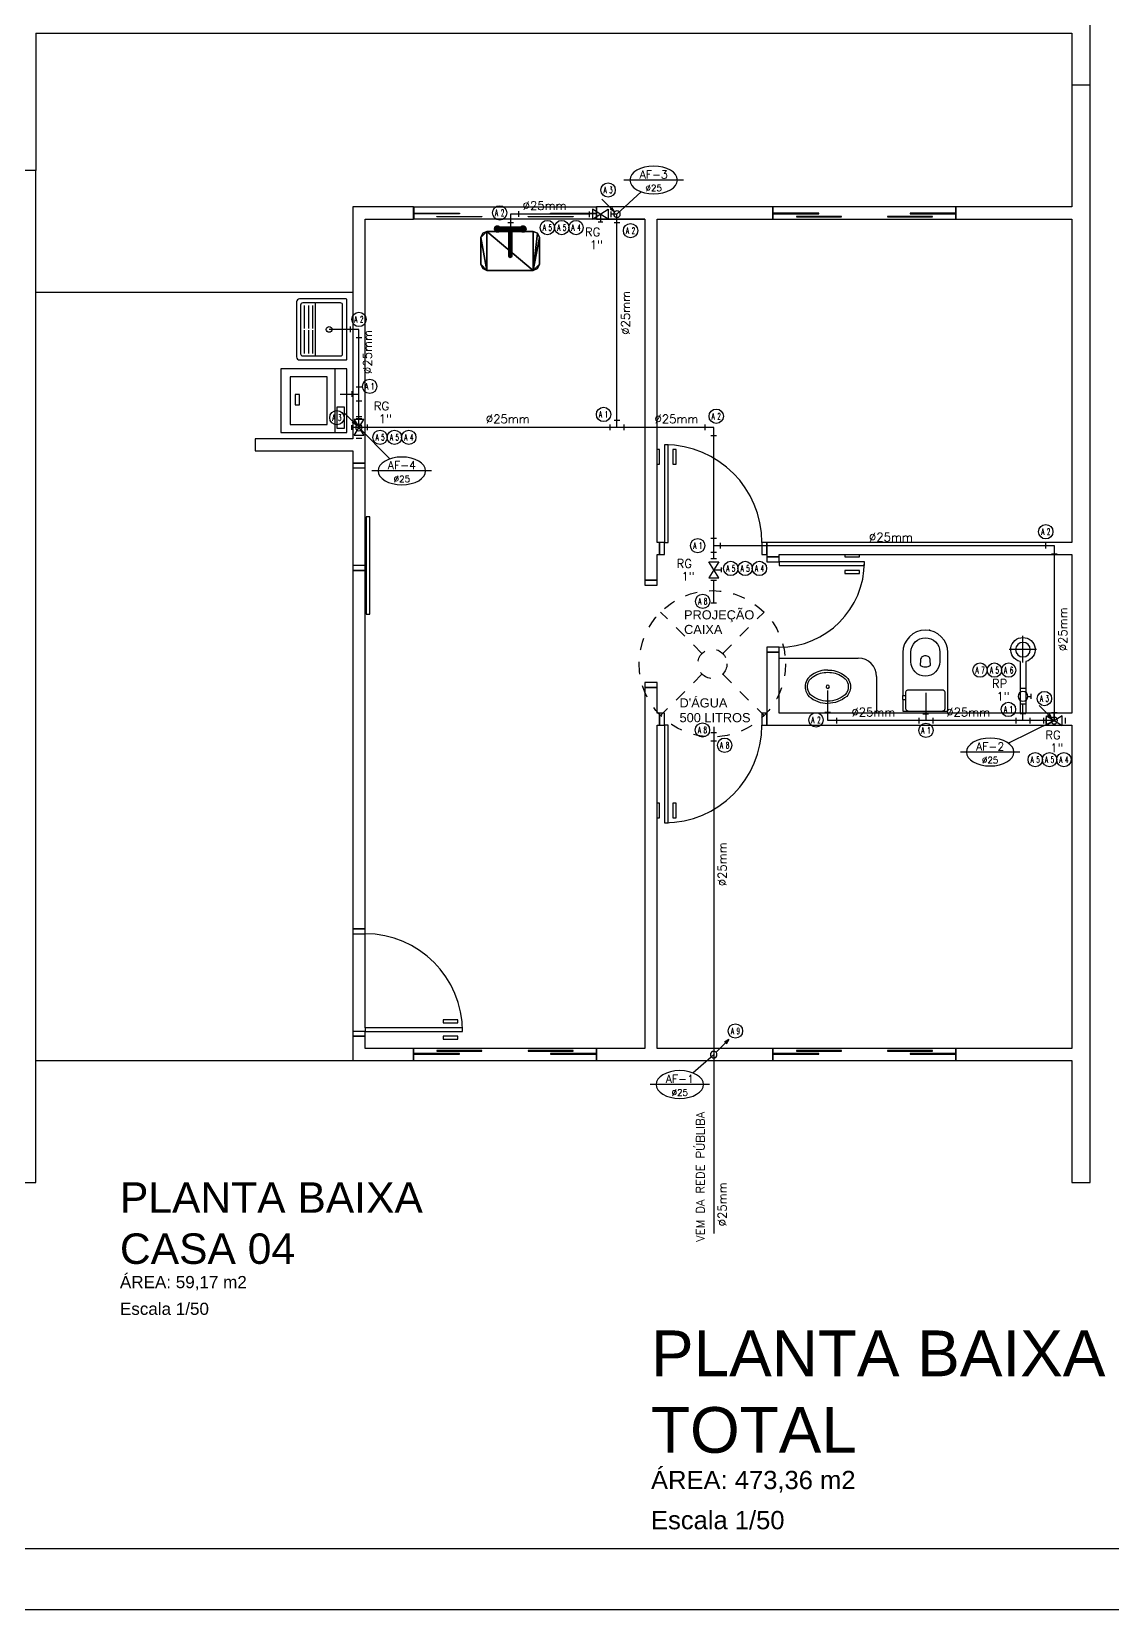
# Model space of a CAD drawing. Header units: metres. Extents: x 49 to 320, y -91 to 27.
# Drawn here: x 219.92 to 228.78, y -40.83 to -27.89 of the extents above; entities that cross this region are included whole.
import ezdxf
from ezdxf.enums import TextEntityAlignment as Align

# ---------------------------------------------------------------- set-up
doc = ezdxf.new("R2010")
doc.units = ezdxf.units.M
doc.header["$LTSCALE"] = 0.2
doc.linetypes.add('AF', pattern=[200, 100, 100])
doc.linetypes.add('DASHED', pattern=[0.75, 0.5, -0.25])
for name, color, linetype in [('ARQ-___-___-VST', 9, 'Continuous'), ('ARQ-COB-PRJ', 4, 'DASHED'), ('ARQ-EQP', 24, 'Continuous'), ('ARQ-EQP-___-INT', 7, 'Continuous'), ('CONEXAO_AG_FRIA', 6, 'Continuous'), ('Diametro', 1, 'Continuous'), ('LEGENDA_ID', 5, 'Continuous'), ('LEGENDA_ID_L', 5, 'Continuous'), ('Prumadas_L', 1, 'Continuous'), ('Prumadas_Q', 3, 'Continuous'), ('Prumadas_T', 3, 'Continuous'), ('TUBOS_AG_FRIA', 4, 'Continuous')]:
    doc.layers.add(name, color=color, linetype=linetype)
doc.styles.add('REGUA200', font='arial.ttf')
doc.styles.add('REGUA60', font='arial.ttf')
doc.styles.add('REGUA80', font='arial.ttf')
doc.styles.add('ROMANS', font='romans', dxfattribs={"height": 6})

# ---------------------------------------------------------------- blocks, each defined once
blk = doc.blocks.new('Titul1')
at = {"color": 6, "style": 'REGUA200', "width": 1.4}
blk.add_attdef('TITULO', (0, 0), '', height=5, dxfattribs=at)
at = {"color": 0, "style": 'REGUA80', "width": 1.4}
blk.add_attdef('ESCALA', (0, -3.98), '', height=2, dxfattribs=at)
blk = doc.blocks.new('_resf500p')
for p, q in [((-8.5, 8.5), (-42.4, 42.4)), ((8.5, 8.5), (42.4, 42.4)), ((-8.5, -8.5), (-42.4, -42.4)), ((8.5, -8.5), (42.4, -42.4))]:
    blk.add_line(p, q)
for radius in [60, 12]:
    blk.add_circle((0, 0), radius)
blk = doc.blocks.new('MCCUB1_3')
at = {"color": 254}
mesh = blk.add_polyface(dxfattribs=at)
corners = [(-24, -37, 70), (-22.5, -40.5, 70), (-19, -42, 70), (-24, -15, 70), (-22.5, -11.5, 70), (-19, -10, 70), (19, -10, 70), (19, -42, 70), (24, -15, 70), (24, -37, 70), (22.5, -40.5, 70), (22.5, -11.5, 70), (-24, -37, 85), (-22.5, -40.5, 85), (-19, -42, 85), (19, -42, 85), (22.5, -40.5, 85), (24, -37, 85), (24, -15, 85), (22.5, -11.5, 85), (19, -10, 85), (-19, -10, 85), (-22.5, -11.5, 85), (-24, -15, 85)]
mesh.append_faces([[corners[k] for k in face] for face in [(9, 7, 10), (6, 8, 11)]], dxfattribs={"vtx0": -1, "color": 254})
mesh.append_faces([[corners[k] for k in face] for face in [(0, 2, 3), (3, 2, 4), (4, 2, 5), (5, 2, 6), (8, 7, 9)]], dxfattribs={"vtx0": -1, "vtx1": -1, "color": 254})
mesh.append_faces([[corners[k] for k in face] for face in [(6, 7, 8)]], dxfattribs={"vtx0": -1, "vtx1": -1, "vtx2": -1, "color": 254})
mesh.append_faces([[corners[k] for k in face] for face in [(6, 2, 7)]], dxfattribs={"vtx0": -1, "vtx2": -1, "color": 254})
mesh.append_faces([[corners[k] for k in face] for face in [(12, 13, 0), (13, 14, 1), (14, 15, 2), (15, 16, 7), (16, 17, 10), (17, 18, 9), (18, 19, 8), (19, 20, 11), (20, 21, 6), (21, 22, 5), (22, 23, 4), (23, 12, 3)]], dxfattribs={"vtx1": -1, "color": 254})
mesh.append_faces([[corners[k] for k in face] for face in [(0, 1, 2), (13, 1, 0), (14, 2, 1), (15, 7, 2), (16, 10, 7), (17, 9, 10), (18, 8, 9), (19, 11, 8), (20, 6, 11), (21, 5, 6), (22, 4, 5), (23, 3, 4), (12, 0, 3)]], dxfattribs={"vtx2": -1, "color": 254})
mesh = blk.add_polyface(dxfattribs=at)
corners = [(-1.4, -30.5, 100.3), (-1.4, -30.5, 95.5), (-0.1, -31.3, 95.5), (-0.1, -31.3, 100.6), (-1.4, -29, 99.7), (-1.4, -29, 95.5), (-0.1, -28.3, 99.4), (-0.1, -28.3, 95.5), (1.2, -29, 99.7), (1.2, -29, 95.5), (1.2, -30.5, 100.3), (1.2, -30.5, 95.5), (-1.4, -27.2, 103.6), (-0.1, -27.5, 104.3), (-1.4, -26.6, 102.1), (-0.1, -26.3, 101.3), (1.2, -26.6, 102.1), (1.2, -27.2, 103.6), (-1.4, -10.6, 103.6), (-0.1, -10.3, 104.3), (-1.4, -11.2, 102.1), (-0.1, -11.5, 101.3), (1.2, -11.2, 102.1), (1.2, -10.6, 103.6), (-1.4, -7.6, 100.5), (-0.1, -7, 101), (-1.4, -8.6, 99.5), (-0.1, -9.2, 98.9), (1.2, -8.6, 99.5), (1.2, -7.6, 100.5), (-12.1, -6.6, 100), (-12.1, -7.3, 101.3), (11.9, -7.3, 101.3), (11.9, -6.6, 100), (-12.1, -7.4, 98.7), (11.9, -7.4, 98.7), (-12.1, -8.9, 98.7), (11.9, -8.9, 98.7), (-12.1, -9.6, 100), (11.9, -9.6, 100), (-12.1, -8.8, 101.3), (11.9, -8.8, 101.3), (12.5, -6.6, 106.9), (11.2, -5.7, 106.9), (9.7, -5.7, 106.9), (8.4, -6.6, 106.9), (7.9, -8.1, 106.9), (8.4, -9.6, 106.9), (9.6, -10.5, 106.9), (12.4, -9.6, 106.9), (11.2, -10.5, 106.9), (12.9, -8.1, 106.9), (12.5, -6.6, 101.9), (11.2, -5.7, 101.9), (9.7, -5.7, 101.9), (8.4, -6.6, 101.9), (7.9, -8.1, 101.9), (8.4, -9.6, 101.9), (9.6, -10.5, 101.9), (11.2, -10.5, 101.9), (12.4, -9.6, 101.9), (12.9, -8.1, 101.9), (-8.1, -8.1, 101.9), (-8.5, -6.6, 101.9), (-8.5, -6.6, 106.9), (-8.1, -8.1, 106.9), (-8.6, -9.6, 101.9), (-8.6, -9.6, 106.9), (-9.8, -10.5, 101.9), (-9.8, -10.5, 106.9), (-11.4, -10.5, 101.9), (-11.4, -10.5, 106.9), (-12.6, -9.6, 101.9), (-12.6, -9.6, 106.9), (-13.1, -8.1, 101.9), (-13.1, -8.1, 106.9), (-12.6, -6.6, 101.9), (-12.6, -6.6, 106.9), (-11.3, -5.7, 101.9), (-11.3, -5.7, 106.9), (-9.8, -5.7, 101.9), (-9.8, -5.7, 106.9)]
mesh.append_faces([[corners[k] for k in face] for face in [(30, 31, 32, 33), (34, 30, 33, 35), (36, 34, 35, 37), (38, 36, 37, 39), (40, 38, 39, 41), (31, 40, 41, 32), (52, 53, 43, 42), (53, 54, 44, 43), (54, 55, 45, 44), (55, 56, 46, 45), (56, 57, 47, 46), (57, 58, 48, 47), (58, 59, 50, 48), (59, 60, 49, 50), (60, 61, 51, 49), (61, 52, 42, 51), (62, 63, 64, 65), (66, 62, 65, 67), (68, 66, 67, 69), (70, 68, 69, 71), (72, 70, 71, 73), (74, 72, 73, 75), (76, 74, 75, 77), (78, 76, 77, 79), (80, 78, 79, 81), (63, 80, 81, 64)]], dxfattribs={"color": 254})
mesh.append_faces([[corners[k] for k in face] for face in [(32, 37, 35, 33), (49, 48, 50), (42, 49, 51), (64, 67, 65), (67, 71, 69)]], dxfattribs={"vtx0": -1, "color": 254})
mesh.append_faces([[corners[k] for k in face] for face in [(32, 39, 37), (42, 44, 45), (42, 45, 46), (42, 46, 47), (42, 47, 48), (64, 73, 71), (64, 75, 73), (64, 77, 75), (64, 79, 77)]], dxfattribs={"vtx0": -1, "vtx2": -1, "color": 254})
mesh.append_faces([[corners[k] for k in face] for face in [(24, 18, 19, 25), (26, 20, 18, 24), (27, 21, 20, 26), (28, 22, 21, 27), (29, 23, 22, 28), (25, 19, 23, 29)]], dxfattribs={"vtx1": -1, "color": 254})
mesh.append_faces([[corners[k] for k in face] for face in [(36, 38, 31)]], dxfattribs={"vtx1": -1, "vtx2": -1, "color": 254})
mesh.append_faces([[corners[k] for k in face] for face in [(12, 0, 3, 13), (14, 4, 0, 12), (15, 6, 4, 14), (16, 8, 6, 15), (17, 10, 8, 16), (13, 3, 10, 17), (18, 12, 13, 19), (20, 14, 12, 18), (21, 15, 14, 20), (22, 16, 15, 21), (23, 17, 16, 22), (19, 13, 17, 23)]], dxfattribs={"vtx1": -1, "vtx3": -1, "color": 254})
mesh.append_faces([[corners[k] for k in face] for face in [(32, 41, 39), (30, 34, 36, 31), (38, 40, 31), (42, 43, 44), (64, 81, 79)]], dxfattribs={"vtx2": -1, "color": 254})
mesh.append_faces([[corners[k] for k in face] for face in [(0, 1, 2, 3), (4, 5, 1, 0), (6, 7, 5, 4), (8, 9, 7, 6), (10, 11, 9, 8), (3, 2, 11, 10)]], dxfattribs={"vtx3": -1, "color": 254})
blk = doc.blocks.new('EQLAV1_2')
at = {"color": 0}
blk.add_lwpolyline([(30.8, -10), (-30.8, -10), (-30.8, -73.5), (30.8, -73.5)], close=True, dxfattribs=at)
at = {"layer": 'ARQ-EQP-___-INT'}
blk.add_line((30.8, -21.3), (-30.8, -21.3), dxfattribs=at)
for points in [[(6.4, -19.6), (26.4, -19.6), (26.4, -12.1), (6.4, -12.1)], [(22.9, -64.6), (22.9, -28.8), (-23, -28.8), (-23, -64.6)], [(4, -59.7), (4, -55.7), (-6, -55.7), (-6, -59.7)]]:
    blk.add_lwpolyline(points, close=True, dxfattribs=at)
blk = doc.blocks.new('SAT13S_2')
at = {"layer": 'ARQ-EQP', "color": 0, "linetype": 'ByBlock'}
blk.add_lwpolyline([(-26.5, -48.5), (26.5, -48.5, 0.414214), (29.5, -45.5), (29.5, -1, 0.414214), (28.5, 0), (-28.5, 0, 0.414214), (-29.5, -1), (-29.5, -45.5, 0.414214)], format="xyb", close=True, dxfattribs=at)
at = {"layer": 'ARQ-EQP-___-INT'}
for points in [[(25.5, -27.7), (25.5, -6, 0.414214), (23.5, -4), (-23.5, -4, 0.414214), (-25.5, -6), (-25.5, -27.7)], [(-25.5, -27.8), (-25.5, -29.7, 0.414214), (-24.5, -30.6), (-23.2, -30.6), (23.1, -30.6), (24.5, -30.6, 0.414214), (25.5, -29.7), (25.5, -27.8)], [(-25.5, -30.5), (-25.5, -42.5, 0.414214), (-23.5, -44.5)], [(-23.5, -44.5), (23.5, -44.5, 0.414214), (25.5, -42.5), (25.5, -30.5, 0.414214)], [(-23.2, -33), (-0.9, -33, 0.414214)], [(-23.2, -37), (-0.9, -37, 0.414214)], [(-23.2, -41), (-0.9, -41, 0.414214)], [(0.8, -33), (23.1, -33, 0.414214)], [(0.8, -37), (23.1, -37, 0.414214)], [(0.8, -41), (23.1, -41, 0.414214)]]:
    blk.add_lwpolyline(points, format="xyb", dxfattribs=at)
blk.add_circle((0, -17), 2.8, dxfattribs=at)
blk = doc.blocks.new('SAC616S2')
at = {"layer": 'ARQ-EQP', "color": 0, "linetype": 'ByBlock'}
blk.add_lwpolyline([(18.2, -1.5, -0.329256), (18.5, -1.9), (18.5, -49.6, -0.412623), (0, -68, -0.412623), (-18.5, -49.6), (-18.5, -14.5), (-18.9, -14.5), (-18.9, -11), (-18.5, -11), (-18.5, -1.9, -0.329256), (-18.2, -1.5), (-17.3, -1.5), (0, -1.5), (17.3, -1.5)], format="xyb", close=True, dxfattribs=at)
at = {"layer": 'ARQ-EQP-___-INT'}
for p, q in [((-18.5, -11), (-16, -11)), ((-18.5, -14.5), (-16, -14.5))]:
    blk.add_line(p, q, dxfattribs=at)
blk.add_lwpolyline([(-14, -1.5, 0.324141), (-16, -3.5), (-16, -17.5, 0.333333), (-14.5, -19), (0, -19), (14.5, -19, 0.333333), (16, -17.5), (16, -3.5, 0.324141), (14, -1.5, 0.324141)], format="xyb", dxfattribs=at)
for points in [[(0, -61.7, 0.418677), (11.8, -50), (11.8, -42.1, 0.411784), (0, -30.2, 0.411784), (-11.8, -42.1), (-11.8, -50, 0.418677)], [(0, -47, -0.428571), (-4, -43.3), (-4.3, -39.3, -0.16754), (0, -37.8, -0.16754), (4.3, -39.3), (4, -43.3, -0.428571)]]:
    blk.add_lwpolyline(points, format="xyb", close=True, dxfattribs=at)
blk.add_point((3.3, -68), dxfattribs=at)
blk = doc.blocks.new('SACHS__2')
at = {"layer": 'ARQ-EQP', "color": 0, "linetype": 'ByBlock'}
for p, q in [((42.3, 2.4), (0, 2.4)), ((0, 2.4), (0, -2.4)), ((42.3, -2.4), (0, -2.4))]:
    blk.add_line(p, q, dxfattribs=at)
blk.add_arc((52, 0), 10, 193.8865, 166.1135, dxfattribs=at)
at = {"layer": 'ARQ-EQP-___-INT'}
for p, q in [((41.6, 0), (63.2, 0)), ((52, 11.2), (52, -11.2))]:
    blk.add_line(p, q, dxfattribs=at)
blk.add_circle((52, 0), 6, dxfattribs=at)
blk = doc.blocks.new('SAL37S_2')
at = {"layer": 'ARQ-EQP-___-INT'}
for points in [[(0, -10, 0.145827), (-16.8, -14.9, 0.090827), (-22, -19.4, 0.12568), (-24.8, -26.7, 0.221372), (-20.6, -38.8, 0.186059), (0, -46.5, 0.186059)], [(0, -10, -0.145827), (16.8, -14.9, -0.090827), (22, -19.4, -0.12568), (24.8, -26.7, -0.221372), (20.6, -38.8, -0.186059), (0, -46.5, -0.186059)]]:
    blk.add_lwpolyline(points, format="xyb", dxfattribs=at)
blk.add_lwpolyline([(0, -12.5, 0.14623), (-15.5, -17, 0.09047), (-20, -20.9, 0.123903), (-22.4, -27, 0.21906), (-18.9, -37, 0.185248), (0, -44.1, 0.185248), (18.8, -37, 0.21906), (22.3, -27, 0.123903), (20, -20.9, 0.09047), (15.5, -17, 0.14623)], format="xyb", close=True, dxfattribs=at)
blk.add_circle((0, -28.3), 1.8, dxfattribs=at)
blk = doc.blocks.new('*U282', base_point=(503.7, 172.5))
for p, q in [((491.3, 184.8), (494.9, 182.7)), ((491.3, 184.8), (493.4, 181.2)), ((501.7, 174.4), (491.3, 184.8))]:
    blk.add_line(p, q)
blk.add_circle((503.7, 172.5), 2.71)
blk = doc.blocks.new('*U283', base_point=(500.9, 175.2))
for q in [(513.2, 187.6), (504.9, 180.7), (506.4, 179.3)]:
    blk.add_line((502.8, 177.1), q)
blk.add_circle((500.9, 175.2), 2.71)
blk = doc.blocks.new('*U284', base_point=(504.4, 179.3))
for q in [(516.8, 191.7), (508.5, 184.9), (510, 183.4)]:
    blk.add_line((506.4, 181.3), q)
blk.add_circle((504.4, 179.3), 2.71)
blk = doc.blocks.new('*U285', base_point=(506.6, 177.6))
for q in [(518.9, 190), (510.6, 183.1), (512.1, 181.7)]:
    blk.add_line((508.5, 179.5), q)
blk.add_circle((506.6, 177.6), 2.71)
blk = doc.blocks.new('*U286', base_point=(506.6, 177.7))
for p, q in [((510.6, 171.2), (502.5, 184.3)), ((510.6, 184.3), (502.5, 171.2)), ((502.5, 184.3), (510.6, 184.3)), ((508.9, 186.6), (504.2, 186.6)), ((502.5, 171.2), (510.6, 171.2)), ((508.9, 168.9), (504.2, 168.9)), ((506.6, 177.7), (512.8, 177.7))]:
    blk.add_line(p, q)
at = {"linetype": 'Continuous'}
blk.add_line((512.8, 179.7), (512.8, 175.8), dxfattribs=at)
blk = doc.blocks.new('*U287', base_point=(504.6, 179.3))
for p, q in [((495.7, 181.7), (495.7, 177)), ((511.1, 183.4), (498.1, 175.3)), ((498.1, 183.4), (511.1, 175.3)), ((498.1, 175.3), (498.1, 183.4)), ((504.6, 179.3), (504.6, 185.6)), ((511.1, 175.3), (511.1, 183.4)), ((513.5, 181.7), (513.5, 177))]:
    blk.add_line(p, q)
at = {"linetype": 'Continuous'}
blk.add_line((502.7, 185.6), (506.5, 185.6), dxfattribs=at)
blk = doc.blocks.new('*U288', base_point=(503.7, 176.4))
for p, q in [((499.6, 183), (507.7, 169.9)), ((499.6, 169.9), (507.7, 183)), ((507.7, 183), (499.6, 183)), ((501.3, 185.3), (506, 185.3)), ((503.7, 176.4), (497.4, 176.4)), ((507.7, 169.9), (499.6, 169.9)), ((501.3, 167.6), (506, 167.6))]:
    blk.add_line(p, q)
at = {"linetype": 'Continuous'}
blk.add_line((497.4, 174.5), (497.4, 178.3), dxfattribs=at)
blk = doc.blocks.new('*U289', base_point=(501, 175.2))
at = {"linetype": 'Continuous'}
blk.add_line((499.1, 181.5), (502.9, 181.5), dxfattribs=at)
for p, q in [((501, 175.2), (501, 181.5)), ((492.1, 177.5), (492.1, 172.9)), ((507.5, 179.2), (494.4, 171.2)), ((494.4, 179.2), (507.5, 171.2)), ((494.4, 171.2), (494.4, 179.2)), ((507.5, 171.2), (507.5, 179.2)), ((509.8, 177.5), (509.8, 172.9))]:
    blk.add_line(p, q)
blk = doc.blocks.new('*U290', base_point=(501.1, 175.4))
for p, q in [((498.8, 181.8), (503.5, 181.8)), ((497.1, 175.4), (494.3, 175.4)), ((498.8, 169), (503.5, 169))]:
    blk.add_line(p, q)
at = {"linetype": 'Continuous'}
blk.add_line((494.3, 173.3), (494.3, 177.5), dxfattribs=at)
blk.add_circle((501.1, 175.4), 4.03)
blk = doc.blocks.new('*U291', base_point=(502.7, 175.2))
for p, q in [((500.4, 181.9), (505.1, 181.9)), ((495.7, 177.5), (495.7, 172.9))]:
    blk.add_line(p, q)
blk = doc.blocks.new('*U292', base_point=(500.9, 175.2))
for p, q in [((503.2, 181.9), (498.5, 181.9)), ((507.9, 177.5), (507.9, 172.9))]:
    blk.add_line(p, q)
blk = doc.blocks.new('*U293', base_point=(506.6, 177.6))
for p, q in [((504.2, 184.6), (508.9, 184.6)), ((499.8, 179.9), (499.8, 175.3))]:
    blk.add_line(p, q)
blk = doc.blocks.new('*U294', base_point=(506.6, 178.4))
for p, q in [((508.9, 171.7), (504.2, 171.7)), ((513.6, 176.1), (513.6, 180.7))]:
    blk.add_line(p, q)
blk = doc.blocks.new('*U295', base_point=(504.4, 179.3))
for p, q in [((511.4, 177), (511.4, 181.7)), ((506.8, 172.6), (502.1, 172.6))]:
    blk.add_line(p, q)
blk = doc.blocks.new('*U296', base_point=(505.3, 179.3))
for p, q in [((498.6, 177), (498.6, 181.7)), ((503, 172.3), (507.7, 172.3))]:
    blk.add_line(p, q)
blk = doc.blocks.new('*U297', base_point=(503.7, 177.6))
for p, q in [((506, 170.9), (501.3, 170.9)), ((510.7, 175.3), (510.7, 179.9))]:
    blk.add_line(p, q)
blk = doc.blocks.new('*U298', base_point=(500.9, 176.6))
for p, q in [((503.2, 169.9), (498.5, 169.9)), ((507.9, 174.3), (507.9, 179))]:
    blk.add_line(p, q)
blk = doc.blocks.new('*U299', base_point=(503.7, 176.6))
for p, q in [((501.3, 182.5), (506, 182.5)), ((498.1, 174.3), (498.1, 179)), ((501.3, 171.1), (506, 171.1))]:
    blk.add_line(p, q)
blk = doc.blocks.new('*U300', base_point=(504.4, 177.6))
for p, q in [((502.1, 183.2), (506.8, 183.2)), ((498.9, 179.9), (498.9, 175.3)), ((510.3, 179.9), (510.3, 175.3))]:
    blk.add_line(p, q)
blk = doc.blocks.new('*U301', base_point=(506.6, 177.9))
for p, q in [((508.9, 183.7), (504.2, 183.7)), ((508.9, 172.3), (504.2, 172.3)), ((512.1, 175.5), (512.1, 180.2))]:
    blk.add_line(p, q)
blk = doc.blocks.new('*U302', base_point=(501.9, 175.2))
for p, q in [((496.1, 177.5), (496.1, 172.9)), ((504.2, 180.8), (499.6, 180.8)), ((507.5, 177.5), (507.5, 172.9))]:
    blk.add_line(p, q)
blk = doc.blocks.new('*U303', base_point=(501.1, 175.2))
for p, q in [((495.5, 177.5), (495.5, 172.9)), ((498.8, 180.8), (503.5, 180.8)), ((507, 177.5), (507, 172.9))]:
    blk.add_line(p, q)
blk = doc.blocks.new('*U304', base_point=(503.7, 175.1))
blk.add_line((501.3, 175.1), (506, 175.1))
blk = doc.blocks.new('*U305', base_point=(503.7, 175))
blk.add_line((501.3, 175), (506, 175))
blk = doc.blocks.new('*U306', base_point=(503.7, 176.2))
blk.add_line((501.3, 176.2), (506, 176.2))

msp = doc.modelspace()

# ---------------------------------------------------------------- linework, layer by layer
for p, q in [((228.448, -28.329), (228.448, -29.329)), ((228.598, -28.329), (228.448, -28.329)), ((228.598, -37.329), (228.598, -28.329)), ((219.953, -29.029), (219.803, -29.029)), ((219.953, -37.329), (219.953, -29.029)), ((223.051, -29.329), (222.553, -29.329)), ((222.553, -29.329), (222.553, -31.229)), ((223.051, -29.329), (223.051, -29.429)), ((223.051, -29.429), (223.051, -29.329)), ((223.051, -29.329), (223.052, -29.329)), ((223.052, -29.329), (224.55, -29.329)), ((223.052, -29.329), (223.052, -29.429)), ((224.55, -29.329), (224.551, -29.329)), ((224.55, -29.429), (224.55, -29.329)), ((225.998, -29.329), (224.551, -29.329)), ((224.551, -29.429), (224.551, -29.329)), ((224.551, -29.329), (224.551, -29.429)), ((225.998, -29.429), (225.998, -29.329)), ((225.999, -29.329), (225.998, -29.329)), ((225.998, -29.329), (225.998, -29.429)), ((227.497, -29.329), (225.999, -29.329)), ((225.999, -29.429), (225.999, -29.329)), ((227.498, -29.329), (227.497, -29.329)), ((227.497, -29.329), (227.497, -29.429)), ((227.498, -29.329), (227.498, -29.429)), ((228.448, -29.329), (227.498, -29.329)), ((227.498, -29.429), (227.498, -29.329)), ((222.653, -29.429), (223.051, -29.429)), ((222.653, -31.429), (222.653, -29.429)), ((223.052, -29.429), (223.051, -29.429)), ((224.55, -29.429), (223.052, -29.429)), ((223.058, -29.386), (223.058, -29.381)), ((223.058, -29.381), (223.427, -29.381)), ((223.427, -29.386), (223.058, -29.386)), ((223.242, -29.406), (223.612, -29.406)), ((223.242, -29.411), (223.242, -29.406)), ((223.612, -29.411), (223.242, -29.411)), ((223.427, -29.381), (223.427, -29.386)), ((223.612, -29.406), (223.612, -29.411)), ((223.99, -29.411), (223.99, -29.406)), ((223.99, -29.406), (224.359, -29.406)), ((224.359, -29.411), (223.99, -29.411)), ((224.175, -29.386), (224.175, -29.381)), ((224.175, -29.381), (224.544, -29.381)), ((224.544, -29.386), (224.175, -29.386)), ((224.359, -29.406), (224.359, -29.411)), ((224.544, -29.381), (224.544, -29.386)), ((224.551, -29.429), (224.55, -29.429)), ((224.551, -29.429), (224.948, -29.429)), ((224.948, -29.429), (224.551, -29.429)), ((224.948, -29.429), (224.948, -32.389)), ((225.048, -32.079), (225.048, -29.429)), ((225.048, -29.429), (225.998, -29.429)), ((225.998, -29.429), (225.999, -29.429)), ((225.999, -29.429), (227.497, -29.429)), ((226.375, -29.381), (226.005, -29.381)), ((226.005, -29.381), (226.005, -29.386)), ((226.005, -29.386), (226.375, -29.386)), ((226.559, -29.406), (226.19, -29.406)), ((226.19, -29.406), (226.19, -29.411)), ((226.19, -29.411), (226.559, -29.411)), ((226.375, -29.386), (226.375, -29.381)), ((226.559, -29.411), (226.559, -29.406)), ((227.307, -29.406), (226.937, -29.406)), ((226.937, -29.406), (226.937, -29.411)), ((226.937, -29.411), (227.307, -29.411)), ((227.491, -29.381), (227.122, -29.381)), ((227.122, -29.381), (227.122, -29.386)), ((227.122, -29.386), (227.491, -29.386)), ((227.307, -29.411), (227.307, -29.406)), ((227.491, -29.386), (227.491, -29.381)), ((227.497, -29.429), (227.498, -29.429)), ((227.498, -29.429), (228.448, -29.429)), ((228.448, -29.429), (228.448, -32.079)), ((222.553, -30.029), (219.953, -30.029)), ((222.553, -30.029), (219.953, -30.029)), ((221.753, -31.229), (221.753, -31.329)), ((222.553, -31.229), (221.753, -31.229)), ((225.138, -31.279), (225.108, -31.279)), ((225.108, -31.279), (225.108, -32.079)), ((225.138, -32.079), (225.138, -31.279)), ((221.753, -31.329), (222.553, -31.329)), ((222.553, -31.329), (222.553, -31.429)), ((222.553, -31.429), (222.653, -31.429)), ((222.653, -31.429), (222.553, -31.429)), ((222.553, -31.429), (222.553, -31.469)), ((222.653, -31.469), (222.653, -31.429)), ((225.068, -31.319), (225.048, -31.319)), ((225.048, -31.439), (225.068, -31.439)), ((225.068, -31.439), (225.068, -31.319)), ((225.178, -31.319), (225.178, -31.439)), ((225.203, -31.319), (225.178, -31.319)), ((225.178, -31.439), (225.203, -31.439)), ((225.203, -31.439), (225.203, -31.319)), ((222.553, -31.469), (222.653, -31.469)), ((222.553, -31.469), (222.553, -32.269)), ((222.553, -31.469), (222.553, -32.269)), ((222.653, -32.269), (222.653, -31.469)), ((222.693, -31.869), (222.663, -31.869)), ((222.663, -31.869), (222.663, -32.669)), ((222.693, -32.669), (222.693, -31.869)), ((225.068, -32.079), (225.048, -32.079)), ((225.068, -32.179), (225.068, -32.079)), ((225.108, -32.079), (225.068, -32.079)), ((225.068, -32.079), (225.068, -32.179)), ((225.108, -32.179), (225.108, -32.079)), ((225.108, -32.079), (225.138, -32.079)), ((225.948, -32.079), (225.908, -32.079)), ((225.908, -32.079), (225.908, -32.179)), ((225.948, -32.079), (225.948, -32.179)), ((228.448, -32.079), (225.948, -32.079)), ((225.948, -32.179), (225.948, -32.079)), ((225.048, -32.389), (225.048, -32.179)), ((225.048, -32.179), (225.068, -32.179)), ((225.068, -32.179), (225.108, -32.179)), ((225.908, -32.179), (225.948, -32.179)), ((225.948, -32.179), (225.948, -32.199)), ((225.948, -32.199), (226.048, -32.199)), ((226.048, -32.199), (225.948, -32.199)), ((225.948, -32.199), (225.948, -32.239)), ((226.048, -32.179), (228.448, -32.179)), ((226.048, -32.199), (226.048, -32.179)), ((226.048, -32.239), (226.048, -32.199)), ((226.588, -32.179), (226.588, -32.199)), ((226.588, -32.199), (226.708, -32.199)), ((226.708, -32.199), (226.708, -32.179)), ((228.448, -32.179), (228.448, -33.479)), ((222.553, -32.269), (222.553, -32.309)), ((222.653, -32.269), (222.553, -32.269)), ((222.653, -32.309), (222.553, -32.309)), ((222.553, -32.309), (222.553, -35.249)), ((222.553, -32.309), (222.653, -32.309)), ((222.653, -32.309), (222.653, -32.269)), ((222.653, -35.249), (222.653, -32.309)), ((225.948, -32.239), (226.048, -32.239)), ((226.748, -32.239), (226.048, -32.239)), ((226.048, -32.239), (226.048, -32.269)), ((226.048, -32.269), (226.748, -32.269)), ((226.588, -32.309), (226.588, -32.334)), ((226.708, -32.309), (226.588, -32.309)), ((226.588, -32.334), (226.708, -32.334)), ((226.708, -32.334), (226.708, -32.309)), ((226.748, -32.269), (226.748, -32.239)), ((224.948, -32.389), (225.048, -32.389)), ((225.048, -32.389), (224.948, -32.389)), ((224.948, -32.389), (224.948, -32.429)), ((224.948, -32.429), (225.048, -32.429)), ((225.048, -32.429), (225.048, -32.389)), ((222.663, -32.669), (222.693, -32.669)), ((225.948, -32.939), (225.948, -32.979)), ((226.048, -32.939), (225.948, -32.939)), ((225.948, -32.979), (225.948, -33.479)), ((226.048, -32.979), (225.948, -32.979)), ((225.948, -32.979), (226.048, -32.979)), ((226.048, -32.979), (226.048, -32.939)), ((226.048, -33.479), (226.048, -32.979)), ((226.048, -33.029), (226.698, -33.029)), ((224.948, -33.229), (224.948, -33.269)), ((225.048, -33.229), (224.948, -33.229)), ((225.048, -33.269), (225.048, -33.229)), ((226.848, -33.179), (226.848, -33.479)), ((224.948, -33.269), (224.948, -36.229)), ((225.048, -33.269), (224.948, -33.269)), ((224.948, -33.269), (225.048, -33.269)), ((225.048, -33.479), (225.048, -33.269)), ((225.068, -33.479), (225.048, -33.479)), ((225.068, -33.579), (225.068, -33.479)), ((225.108, -33.479), (225.068, -33.479)), ((225.068, -33.479), (225.068, -33.579)), ((225.108, -33.579), (225.108, -33.479)), ((225.948, -33.479), (225.908, -33.479)), ((225.908, -33.479), (225.908, -33.579)), ((225.948, -33.479), (225.948, -33.579)), ((225.948, -33.579), (225.948, -33.479)), ((228.448, -33.479), (226.048, -33.479)), ((225.048, -36.229), (225.048, -33.579)), ((225.048, -33.579), (225.068, -33.579)), ((225.068, -33.579), (225.108, -33.579)), ((225.108, -33.579), (225.108, -34.379)), ((225.138, -33.579), (225.108, -33.579)), ((225.138, -34.379), (225.138, -33.579)), ((225.908, -33.579), (225.948, -33.579)), ((225.948, -33.579), (228.448, -33.579)), ((228.448, -33.579), (228.448, -36.229)), ((225.068, -34.219), (225.048, -34.219)), ((225.068, -34.339), (225.068, -34.219)), ((225.178, -34.219), (225.178, -34.339)), ((225.203, -34.219), (225.178, -34.219)), ((225.203, -34.339), (225.203, -34.219)), ((225.048, -34.339), (225.068, -34.339)), ((225.108, -34.379), (225.138, -34.379)), ((225.178, -34.339), (225.203, -34.339)), ((222.553, -35.249), (222.653, -35.249)), ((222.653, -35.249), (222.553, -35.249)), ((222.553, -35.249), (222.553, -35.289)), ((222.553, -35.289), (222.653, -35.289)), ((222.553, -35.289), (222.553, -36.089)), ((222.553, -35.289), (222.553, -36.089)), ((222.653, -35.289), (222.653, -35.249)), ((222.653, -36.059), (222.653, -35.289)), ((222.553, -36.089), (222.553, -36.129)), ((222.653, -36.089), (222.553, -36.089)), ((223.453, -36.059), (222.653, -36.059)), ((222.653, -36.059), (222.653, -36.089)), ((222.653, -36.129), (222.653, -36.089)), ((222.653, -36.089), (223.453, -36.089)), ((223.293, -35.994), (223.293, -36.019)), ((223.413, -35.994), (223.293, -35.994)), ((223.293, -36.019), (223.413, -36.019)), ((223.413, -36.019), (223.413, -35.994)), ((223.453, -36.089), (223.453, -36.059)), ((222.553, -36.129), (222.553, -36.329)), ((222.653, -36.129), (222.553, -36.129)), ((222.553, -36.129), (222.653, -36.129)), ((222.653, -36.229), (222.653, -36.129)), ((223.051, -36.229), (222.653, -36.229)), ((223.051, -36.329), (223.051, -36.229)), ((223.052, -36.229), (223.051, -36.229)), ((223.051, -36.229), (223.051, -36.329)), ((224.55, -36.229), (223.052, -36.229)), ((223.052, -36.329), (223.052, -36.229)), ((223.293, -36.129), (223.293, -36.154)), ((223.413, -36.129), (223.293, -36.129)), ((223.293, -36.154), (223.413, -36.154)), ((223.413, -36.154), (223.413, -36.129)), ((224.551, -36.229), (224.55, -36.229)), ((224.55, -36.229), (224.55, -36.329)), ((224.551, -36.229), (224.551, -36.329)), ((224.948, -36.229), (224.551, -36.229)), ((224.551, -36.329), (224.551, -36.229)), ((225.998, -36.229), (225.048, -36.229)), ((225.998, -36.329), (225.998, -36.229)), ((225.999, -36.229), (225.998, -36.229)), ((225.998, -36.229), (225.998, -36.329)), ((227.497, -36.229), (225.999, -36.229)), ((225.999, -36.329), (225.999, -36.229)), ((227.498, -36.229), (227.497, -36.229)), ((227.497, -36.229), (227.497, -36.329)), ((227.498, -36.229), (227.498, -36.329)), ((228.448, -36.229), (227.498, -36.229)), ((227.498, -36.329), (227.498, -36.229)), ((219.953, -36.329), (222.553, -36.329)), ((219.953, -36.329), (222.553, -36.329)), ((222.553, -36.329), (223.051, -36.329)), ((223.051, -36.329), (223.052, -36.329)), ((223.052, -36.329), (224.55, -36.329)), ((223.427, -36.271), (223.058, -36.271)), ((223.058, -36.271), (223.058, -36.276)), ((223.058, -36.276), (223.427, -36.276)), ((223.612, -36.246), (223.242, -36.246)), ((223.242, -36.246), (223.242, -36.251)), ((223.242, -36.251), (223.612, -36.251)), ((223.427, -36.276), (223.427, -36.271)), ((223.612, -36.251), (223.612, -36.246)), ((224.359, -36.246), (223.99, -36.246)), ((223.99, -36.246), (223.99, -36.251)), ((223.99, -36.251), (224.359, -36.251)), ((224.544, -36.271), (224.175, -36.271)), ((224.175, -36.271), (224.175, -36.276)), ((224.175, -36.276), (224.544, -36.276)), ((224.359, -36.251), (224.359, -36.246)), ((224.544, -36.276), (224.544, -36.271)), ((224.55, -36.329), (224.551, -36.329)), ((224.551, -36.329), (225.998, -36.329)), ((225.998, -36.329), (225.999, -36.329)), ((225.999, -36.329), (227.497, -36.329)), ((226.375, -36.271), (226.005, -36.271)), ((226.005, -36.271), (226.005, -36.276)), ((226.005, -36.276), (226.375, -36.276)), ((226.559, -36.246), (226.19, -36.246)), ((226.19, -36.246), (226.19, -36.251)), ((226.19, -36.251), (226.559, -36.251)), ((226.375, -36.276), (226.375, -36.271)), ((226.559, -36.251), (226.559, -36.246)), ((227.307, -36.246), (226.937, -36.246)), ((226.937, -36.246), (226.937, -36.251)), ((226.937, -36.251), (227.307, -36.251)), ((227.491, -36.271), (227.122, -36.271)), ((227.122, -36.271), (227.122, -36.276)), ((227.122, -36.276), (227.491, -36.276)), ((227.307, -36.251), (227.307, -36.246)), ((227.491, -36.276), (227.491, -36.271)), ((227.497, -36.329), (227.498, -36.329)), ((227.498, -36.329), (228.448, -36.329)), ((228.448, -36.329), (228.448, -37.329)), ((219.803, -37.329), (219.953, -37.329)), ((228.448, -37.329), (228.598, -37.329))]:
    msp.add_line(p, q)
at = {"color": 0}
msp.add_line((193.177, -40.329), (238.252, -40.329), dxfattribs=at)
at = {"color": 15}
msp.add_line((191.927, -40.829), (238.752, -40.829), dxfattribs=at)
for centre, radius, start, end in [((225.108, -32.079), 0.8, 0, 90), ((226.048, -32.239), 0.7, 270, 0), ((226.698, -33.179), 0.15, 0, 90), ((225.108, -33.579), 0.8, 270, 0), ((222.653, -36.089), 0.8, 0, 90)]:
    msp.add_arc(centre, radius, start, end)
at = {"layer": 'ARQ-___-___-VST'}
for p, q in [((228.598, -28.329), (228.598, -27.329)), ((219.953, -27.904), (228.448, -27.904)), ((219.953, -27.904), (219.953, -29.029)), ((228.448, -27.904), (228.448, -28.329))]:
    msp.add_line(p, q, dxfattribs=at)
at = {"layer": 'LEGENDA_ID_L'}
for centre in [(224.646, -29.19), (223.757, -29.377), (224.148, -29.498), (224.266, -29.498), (224.383, -29.498), (224.83, -29.523), (222.603, -30.251), (222.691, -30.8), (222.422, -31.057), (224.609, -31.03), (225.533, -31.045), (222.776, -31.218), (222.894, -31.218), (223.012, -31.218), (228.235, -31.992), (225.381, -32.106), (225.652, -32.293), (225.77, -32.293), (225.887, -32.293), (225.422, -32.563), (227.696, -33.127), (227.814, -33.127), (227.931, -33.127), (228.224, -33.36), (226.351, -33.535), (227.929, -33.449), (225.42, -33.618), (227.253, -33.621), (225.602, -33.743), (228.149, -33.861), (228.266, -33.861), (228.384, -33.861), (225.69, -36.086)]:
    msp.add_circle(centre, 0.0588, dxfattribs=at)
at = {"layer": 'Prumadas_L'}
for p, q in [((225.264, -29.108), (224.776, -29.108)), ((224.916, -29.204), (224.719, -29.388)), ((222.857, -31.394), (222.603, -31.137)), ((223.199, -31.493), (222.71, -31.493)), ((227.928, -33.726), (228.305, -33.541)), ((228.023, -33.799), (227.535, -33.799)), ((225.342, -36.43), (225.512, -36.28)), ((225.479, -36.525), (224.99, -36.525))]:
    msp.add_line(p, q, dxfattribs=at)
at = {"layer": 'Prumadas_Q', "extrusion": (0, 0, -1)}
for centre in [(225.02, -29.108), (222.955, -31.493), (227.779, -33.799), (225.234, -36.525)]:
    msp.add_ellipse(centre, major_axis=(-0.195, 0), ratio=0.583333, dxfattribs=at)
at = {"layer": 'TUBOS_AG_FRIA', "linetype": 'AF'}
for points in [[(224.494, -29.388), (223.847, -29.388), (223.847, -29.586)], [(224.719, -31.137), (224.719, -29.388), (224.671, -29.388)], [(222.603, -31.091), (222.603, -30.333), (222.359, -30.333)], [(222.449, -30.863), (222.603, -30.863)], [(222.603, -31.137), (222.603, -31.091)], [(225.512, -32.216), (225.512, -31.137), (222.603, -31.137)], [(225.512, -32.106), (227.665, -32.106), (228.305, -32.106), (228.305, -33.541), (228.276, -33.541)], [(225.512, -32.579), (225.512, -32.393)], [(228.276, -33.541), (226.448, -33.541), (226.448, -33.293)], [(227.251, -33.312), (227.251, -33.541)], [(228.048, -33.541), (228.048, -33.406)], [(225.512, -33.592), (225.512, -36.28), (225.512, -37.746)]]:
    msp.add_lwpolyline(points, dxfattribs=at)

# ---------------------------------------------------------------- block references
for name, p, xscale, yscale, zscale in [('MCCUB1_3', (223.843, -29.429), -0.01, 0.01, 0.01), ('SAL37S_2', (226.448, -33.051), -0.0075, 0.0075, 0.0075)]:
    msp.add_blockref(name, p, dxfattribs=dict(xscale=xscale, yscale=yscale, zscale=zscale))
for name, p, xscale, yscale, zscale, rotation in [('SAT13S_2', (222.503, -30.333), 0.0085, 0.0085, 0.0085, 270), ('EQLAV1_2', (222.588, -30.917), 0.0085, 0.0085, 0.0085, 270), ('SAC616S2', (227.248, -33.479), -0.01, 0.01, 0.01, 180), ('SACHS__2', (228.048, -33.479), -0.01, 0.01, 0.01, 270)]:
    msp.add_blockref(name, p, dxfattribs=dict(xscale=xscale, yscale=yscale, zscale=zscale, rotation=rotation))
ref = msp.add_blockref('Titul1', (220.643, -37.577), dxfattribs=dict(xscale=0.05, yscale=0.05, zscale=0.05))
ref.add_attrib('TITULO', 'PLANTA BAIXA', (220.643, -37.577), dxfattribs={"color": 6, "height": 0.25, "style": 'REGUA200'})
ref.add_attrib('ESCALA', 'Escala 1/50', (220.643, -38.414), dxfattribs={"color": 0, "height": 0.1, "style": 'REGUA80'})
ref = msp.add_blockref('Titul1', (220.643, -37.996), dxfattribs=dict(xscale=0.05, yscale=0.05, zscale=0.05))
ref.add_attrib('TITULO', 'CASA 04', (220.643, -37.996), dxfattribs={"color": 6, "height": 0.25, "style": 'REGUA200'})
ref.add_attrib('ESCALA', 'ÁREA: 59,17 m2', (220.643, -38.195), dxfattribs={"color": 0, "height": 0.1, "style": 'REGUA80'})
ref = msp.add_blockref('Titul1', (224.998, -38.917), dxfattribs=dict(xscale=0.07500000000000001, yscale=0.07500000000000001, zscale=0.07500000000000001))
ref.add_attrib('TITULO', 'PLANTA BAIXA', (224.998, -38.917), dxfattribs={"color": 6, "height": 0.375, "style": 'REGUA200'})
ref.add_attrib('ESCALA', 'Escala 1/50', (224.998, -40.172), dxfattribs={"color": 0, "height": 0.15, "style": 'REGUA80'})
ref = msp.add_blockref('Titul1', (224.998, -39.545), dxfattribs=dict(xscale=0.07500000000000001, yscale=0.07500000000000001, zscale=0.07500000000000001))
ref.add_attrib('TITULO', 'TOTAL', (224.998, -39.545), dxfattribs={"color": 6, "height": 0.375, "style": 'REGUA200'})
ref.add_attrib('ESCALA', 'ÁREA: 473,36 m2', (224.998, -39.843), dxfattribs={"color": 0, "height": 0.15, "style": 'REGUA80'})
at = {"layer": 'ARQ-COB-PRJ', "xscale": 0.01, "yscale": 0.01, "zscale": 0.01}
msp.add_blockref('_resf500p', (225.501, -33.075), dxfattribs=at)
at = {"layer": 'ARQ-EQP', "xscale": -0.01, "yscale": 0.01, "rotation": 180}
msp.add_blockref('*U287', (224.583, -29.388), dxfattribs=at)
at = {"layer": 'ARQ-EQP', "xscale": -0.01, "yscale": 0.01}
for name, p in [('*U286', (222.603, -31.137)), ('*U288', (225.512, -32.304)), ('*U290', (228.048, -33.342)), ('*U289', (228.305, -33.541))]:
    msp.add_blockref(name, p, dxfattribs=at)
at = {"layer": 'CONEXAO_AG_FRIA', "xscale": -0.01, "yscale": 0.01}
for name, p in [('*U296', (223.847, -29.388)), ('*U284', (224.719, -29.388)), ('*U295', (224.719, -29.388)), ('*U294', (222.603, -30.333)), ('*U301', (222.603, -30.863)), ('*U285', (222.603, -31.137)), ('*U293', (222.603, -31.137)), ('*U300', (224.719, -31.137)), ('*U297', (225.512, -31.137)), ('*U299', (225.512, -32.106)), ('*U298', (228.305, -32.106)), ('*U306', (225.512, -32.579)), ('*U291', (226.448, -33.541)), ('*U302', (227.251, -33.541)), ('*U303', (228.048, -33.541)), ('*U283', (228.305, -33.541)), ('*U292', (228.305, -33.541)), ('*U304', (225.512, -33.641)), ('*U305', (225.512, -33.709)), ('*U282', (225.512, -36.28))]:
    msp.add_blockref(name, p, dxfattribs=at)

# ---------------------------------------------------------------- texts
at = {"layer": 'ARQ-EQP', "style": 'ROMANS'}
for s, p in [('RG', (224.456, -29.569)), ('1"', (224.496, -29.674)), ('RG', (222.725, -30.996)), ('1"', (222.765, -31.101)), ('RG', (225.208, -32.288)), ('1"', (225.248, -32.393)), ('RP', (227.794, -33.272)), ('1"', (227.831, -33.377)), ('RG', (228.232, -33.694)), ('1"', (228.272, -33.799))]:
    msp.add_text(s, height=0.07, dxfattribs=at).set_placement(p)
at = {"layer": 'Diametro', "style": 'ROMANS'}
for p in [(224.125, -29.353), (223.824, -31.102), (225.207, -31.102), (226.965, -32.071), (226.822, -33.506), (227.599, -33.506)]:
    msp.add_text('%%C25mm', height=0.07, dxfattribs=at).set_placement(p, align=Align.CENTER)
for s, p in [('%%C25mm', (224.824, -30.197)), ('%%C25mm', (222.708, -30.519)), ('%%C25mm', (228.41, -32.792)), ('%%C25mm', (225.617, -34.719)), ('VEM DA REDE PÚBLIBA', (225.438, -37.282)), ('%%C25mm', (225.617, -37.508))]:
    msp.add_text(s, height=0.07, rotation=90, dxfattribs=at).set_placement(p, align=Align.CENTER)
at = {"layer": 'LEGENDA_ID', "style": 'ROMANS', "width": 0.5}
for s, p in [('A 3', (224.646, -29.19)), ('A 2', (223.757, -29.377)), ('A 5', (224.148, -29.498)), ('A 5', (224.266, -29.498)), ('A 4', (224.383, -29.498)), ('A 2', (224.83, -29.523)), ('A 2', (222.603, -30.251)), ('A 1', (222.691, -30.8)), ('A 3', (222.422, -31.057)), ('A 1', (224.609, -31.03)), ('A 2', (225.533, -31.045)), ('A 5', (222.776, -31.218)), ('A 5', (222.894, -31.218)), ('A 4', (223.012, -31.218)), ('A 1', (225.381, -32.106)), ('A 2', (228.235, -31.992)), ('A 5', (225.652, -32.293)), ('A 5', (225.77, -32.293)), ('A 4', (225.887, -32.293)), ('A 8', (225.422, -32.563)), ('A 7', (227.696, -33.127)), ('A 5', (227.814, -33.127)), ('A 6', (227.931, -33.127)), ('A 3', (228.224, -33.36)), ('A 2', (226.351, -33.535)), ('A 1', (227.929, -33.449)), ('A 8', (225.42, -33.618)), ('A 1', (227.253, -33.621)), ('A 8', (225.602, -33.743)), ('A 5', (228.149, -33.861)), ('A 5', (228.266, -33.861)), ('A 4', (228.384, -33.861)), ('A 9', (225.69, -36.086))]:
    msp.add_text(s, height=0.0525, dxfattribs=at).set_placement(p, align=Align.MIDDLE_CENTER)
at = {"layer": 'LEGENDA_ID', "style": 'REGUA60'}
for s, p in [('PROJEÇÃO', (225.269, -32.711)), ('CAIXA', (225.269, -32.831)), ("D'ÁGUA", (225.232, -33.433)), ('500 LITROS', (225.232, -33.554))]:
    msp.add_text(s, height=0.075, dxfattribs=at).set_placement(p)
at = {"layer": 'Prumadas_T', "style": 'ROMANS'}
for s, height, p in [('AF-3', 0.0656, (225.02, -29.095)), ('%%C25', 0.0525, (225.02, -29.2)), ('AF-4', 0.0656, (222.955, -31.48)), ('%%C25', 0.0525, (222.955, -31.585)), ('AF-2', 0.0656, (227.779, -33.786)), ('%%C25', 0.0525, (227.779, -33.891)), ('AF-1', 0.0656, (225.234, -36.512)), ('%%C25', 0.0525, (225.234, -36.617))]:
    msp.add_text(s, height=height, dxfattribs=at).set_placement(p, align=Align.CENTER)

doc.saveas('drawing.dxf')
